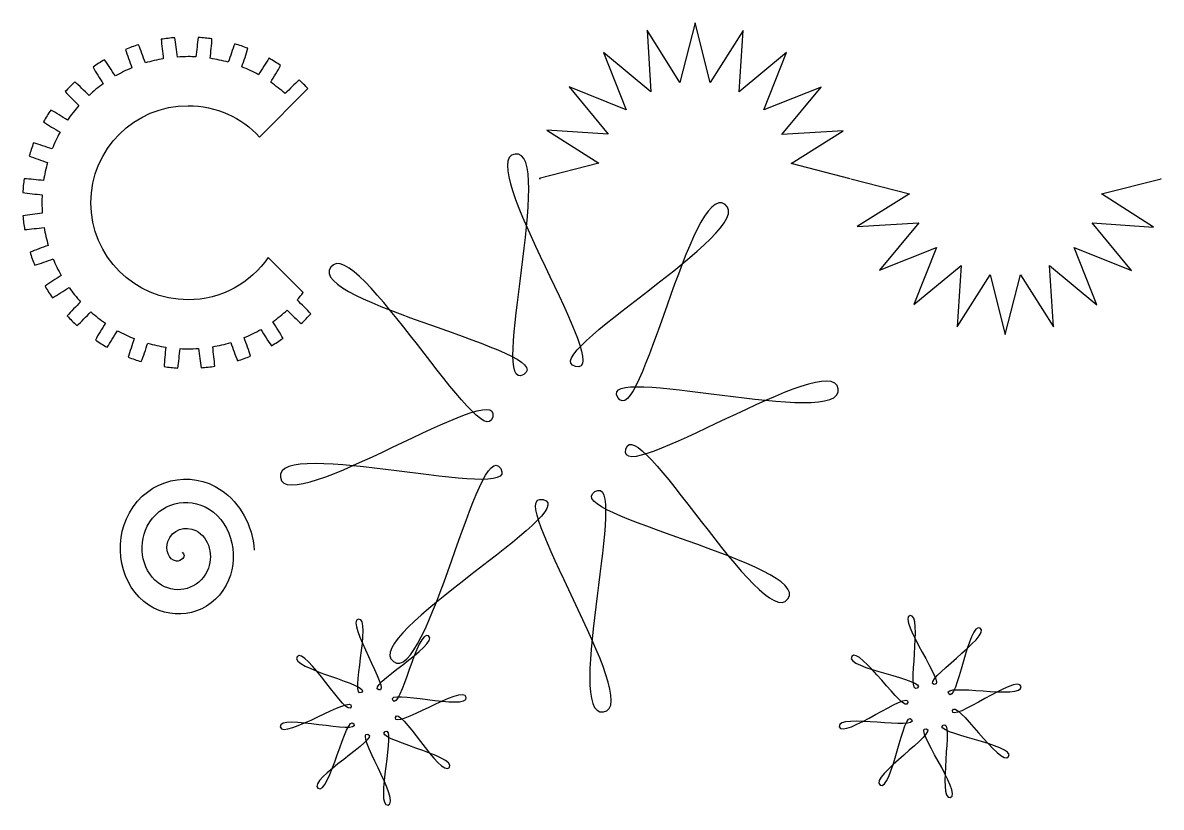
# Model space of a CAD drawing. Extents: x -2445 to 19593, y -8321 to 2625.
# Drawn here: x 373 to 6242, y -8321 to -4277 of the extents above; entities that cross this region are included whole.
import ezdxf

# ---------------------------------------------------------------- set-up
doc = ezdxf.new("R2010")
doc.units = 0
doc.layers.add('Layer_1', color=7, linetype='CONTINUOUS')

msp = doc.modelspace()

# ---------------------------------------------------------------- linework, layer by layer
at = {"layer": 'Layer_1', "color": 1}
for points in [[(4638.54344, -5080.5374), (4333.96048, -5002.30116), (4602.33072, -4832.86012), (4285.63, -4852.8446), (4488.59064, -4608.7106), (4193.50408, -4725.569), (4311.14184, -4430.62388), (4066.65344, -4633.0886), (4087.41736, -4316.17516), (3917.4096, -4584.33268), (3839.31488, -4276.56116), (3760.44096, -4584.1202), (3591.14184, -4315.53732), (3611.05512, -4632.45068), (3367.06288, -4429.34852), (3483.92128, -4724.64764), (3189.18912, -4606.93884), (3391.51184, -4851.63972), (3074.81088, -4830.80508), (3342.75592, -5000.9546), (3035.19688, -5079.04932), (3041.00784, -5080.5374)], [(1277.5748, -4352.38764), (1277.5748, -4352.38764)], [(1592.85824, -4865.60052), (1842.66144, -4615.79724)], [(4642.08648, -5080.5374), (4943.62208, -5158.06492), (4675.25184, -5327.435), (4991.95272, -5307.5218), (4788.99216, -5551.65548), (5084.07872, -5434.72636), (4966.44096, -5729.67124), (5210.92912, -5527.20684), (5190.16544, -5844.1202), (5360.1732, -5575.96268), (5438.26768, -5883.80524), (5517.1416, -5576.17516), (5686.44096, -5844.75788), (5666.52744, -5527.84452), (5910.51968, -5730.94684), (5793.66152, -5435.64772), (6088.39368, -5553.42708), (5886.07096, -5308.72636), (6202.77168, -5329.49004), (5934.82688, -5159.34052), (6242.38592, -5081.24604), (6239.62208, -5080.5374)], [(1818.49608, -5667.5218), (1637.78744, -5486.81284)], [(4576.9384, -6163.4598), (4576.9384, -6163.4598)], [(2658.99992, -7754.4114), (2658.99992, -7754.4114)], [(4582.29952, -7905.6114), (4582.29952, -7905.6114)]]:
    msp.add_lwpolyline(points, dxfattribs=at)
for points in [[(968.95272, -4389.73428), (946.42368, -4396.79588), (924.30424, -4404.78012), (902.62208, -4413.61604)], [(1004.66928, -4483.84452), (992.67288, -4452.15404), (981.47432, -4417.15868), (968.95272, -4389.73428)], [(1156.6772, -4353.45076), (1133.05592, -4355.30916), (1109.70288, -4358.14132), (1086.66144, -4361.88396)], [(1086.66144, -4361.88396), (1087.81936, -4392.02988), (1093.54808, -4428.31788), (1097.07872, -4462.01772)], [(1170.56696, -4453.15956), (1165.92168, -4419.60644), (1162.76792, -4383.0034), (1156.6772, -4353.45076)], [(1277.5748, -4352.38764), (1271.99968, -4382.0358), (1269.51656, -4418.68436), (1265.45672, -4452.30916)], [(1347.73232, -4359.61628), (1324.62528, -4356.27612), (1301.24192, -4353.83764), (1277.5748, -4352.38764)], [(1339.08664, -4459.89172), (1342.02048, -4426.14468), (1347.10056, -4389.771), (1347.73232, -4359.61628)], [(1465.93704, -4385.41156), (1453.90144, -4413.04524), (1443.28728, -4448.203), (1431.8504, -4480.08868)], [(1532.62208, -4408.08868), (1510.81776, -4399.64804), (1488.56504, -4392.06884), (1465.93704, -4385.41156)], [(902.62208, -4413.61604), (910.44664, -4442.73892), (924.07144, -4476.86284), (935.00784, -4508.93108)], [(1224.56696, -4451.24604), (1206.41592, -4451.24604), (1188.39656, -4451.89644), (1170.56696, -4453.15956)], [(1265.45672, -4452.30916), (1251.9208, -4451.5846), (1238.28336, -4451.24604), (1224.56696, -4451.24604)], [(1431.8504, -4480.08868), (1401.66096, -4471.46572), (1370.69704, -4464.71268), (1339.08664, -4459.89172)], [(1501.93704, -4503.97044), (1512.3124, -4471.7074), (1525.3068, -4437.34516), (1532.62208, -4408.08868)], [(1642.03936, -4459.67924), (1624.15064, -4483.96284), (1605.93152, -4515.88844), (1587.68504, -4544.43516)], [(1702.06296, -4496.74212), (1682.6172, -4483.59636), (1662.58192, -4471.21876), (1642.03936, -4459.67924)], [(794.125984, -4467.12004), (773.796768, -4479.01444), (754.023208, -4491.76332), (734.811024, -4505.24604)], [(734.811024, -4505.24604), (748.935584, -4531.88924), (769.753608, -4562.12716), (787.535432, -4590.92332)], [(849.8976, -4550.88388), (831.16216, -4522.67508), (812.43048, -4491.08052), (794.125984, -4467.12004)], [(935.00784, -4508.93108), (905.65176, -4521.16748), (877.23448, -4535.17716), (849.8976, -4550.88388)], [(1097.07872, -4462.01772), (1065.57192, -4467.3906), (1034.71224, -4474.68748), (1004.66928, -4483.84452)], [(1587.68504, -4544.43516), (1560.1028, -4529.22604), (1531.4924, -4515.68436), (1501.93704, -4503.97044)], [(1650.75592, -4583.41132), (1668.04352, -4554.27204), (1688.40352, -4523.65108), (1702.06296, -4496.74212)], [(1797.23624, -4571.36428), (1774.37552, -4591.08708), (1749.53048, -4618.18084), (1725.37792, -4641.94692)], [(1842.66144, -4615.79724), (1828.05264, -4600.44684), (1812.95136, -4585.58828), (1797.23624, -4571.36428)], [(640.984256, -4581.49804), (623.82644, -4597.5786), (607.302496, -4614.30508), (591.519688, -4631.7422)], [(591.519688, -4631.7422), (611.24256, -4654.6022), (638.336872, -4679.44844), (662.10236, -4703.60028)], [(714.04724, -4650.73436), (689.49912, -4627.42068), (664.170472, -4600.81468), (640.984256, -4581.49804)], [(787.535432, -4590.92332), (761.757864, -4609.31748), (737.266232, -4629.31396), (714.04724, -4650.73436)], [(1725.37792, -4641.94692), (1701.77976, -4620.91908), (1676.87528, -4601.37164), (1650.75592, -4583.41132)], [(516.89764, -4726.91532), (503.7518, -4746.36124), (491.374736, -4766.39676), (479.834648, -4786.93884)], [(603.566928, -4778.22244), (574.427, -4760.93476), (543.80652, -4740.57468), (516.89764, -4726.91532)], [(662.10236, -4703.60028), (641.074896, -4727.1986), (621.526768, -4752.10308), (603.566928, -4778.22244)], [(724.110232, -5204.4114), (724.110232, -4928.03388), (948.18944, -4703.95468), (1224.56696, -4703.95468)], [(1224.56696, -4703.95468), (1370.25368, -4703.95468), (1501.39624, -4766.23348), (1592.85824, -4865.60052)], [(479.834648, -4786.93884), (504.118784, -4804.8282), (536.043832, -4823.04684), (564.590552, -4841.29332)], [(564.590552, -4841.29332), (549.381432, -4868.87556), (535.83992, -4897.48596), (524.125984, -4927.04132)], [(428.244096, -4896.3562), (419.803992, -4918.16052), (412.225056, -4940.41316), (405.566928, -4963.04132)], [(524.125984, -4927.04132), (491.862912, -4916.66588), (457.50124, -4903.67164), (428.244096, -4896.3562)], [(2955.25328, -6089.7742), (2771.08656, -6202.71852), (3124.02464, -4920.57628), (2910.52184, -4953.59588)], [(405.566928, -4963.04132), (433.20116, -4975.07676), (468.358752, -4985.6906), (500.244096, -4997.12804)], [(2910.52184, -4953.59588), (2696.7624, -4986.65508), (3432.87336, -6098.853), (3222.53152, -6048.43076)], [(500.244096, -4997.12804), (491.621672, -5027.317), (484.868224, -5058.28132), (480.04724, -5089.89172)], [(379.771656, -5081.24604), (376.43244, -5104.35292), (373.992608, -5127.73628), (372.543304, -5151.40356)], [(480.04724, -5089.89172), (446.3002, -5086.95772), (409.927136, -5081.87788), (379.771656, -5081.24604)], [(3994.30104, -5213.40156), (3819.77368, -5085.62732), (3553.84016, -6392.579), (3440.76, -6208.191)], [(372.543304, -5151.40356), (402.19084, -5156.97876), (438.840384, -5159.4614), (472.464568, -5163.5218)], [(472.464568, -5163.5218), (471.740528, -5177.05732), (471.401576, -5190.69492), (471.401576, -5204.4114)], [(471.401576, -5204.4114), (471.401576, -5222.56244), (472.05232, -5240.58172), (473.31496, -5258.4114)], [(1224.56696, -5704.86812), (948.18944, -5704.86812), (724.110232, -5480.78892), (724.110232, -5204.4114)], [(3222.53152, -6048.43076), (3012.44232, -5998.06908), (4168.6188, -5341.02252), (3994.30104, -5213.40156)], [(473.31496, -5258.4114), (439.762488, -5263.0566), (403.159048, -5266.21052), (373.606296, -5272.30116)], [(373.606296, -5272.30116), (375.464808, -5295.92236), (378.296936, -5319.27556), (382.039368, -5342.31692)], [(382.039368, -5342.31692), (412.185848, -5341.159), (448.473376, -5335.43036), (482.173232, -5331.89972)], [(482.173232, -5331.89972), (487.546104, -5363.40604), (494.842984, -5394.26604), (504, -5424.30916)], [(2795.49312, -6308.00268), (2745.13144, -6518.09188), (2088.08472, -5361.91524), (1960.46384, -5536.233)], [(504, -5424.30916), (472.309616, -5436.30516), (437.31412, -5447.5038), (409.889768, -5460.02572)], [(409.889768, -5460.02572), (416.951392, -5482.55452), (424.935496, -5504.6734), (433.771656, -5526.35644)], [(433.771656, -5526.35644), (462.893896, -5518.53164), (497.018312, -5504.907), (529.086616, -5493.97044)], [(529.086616, -5493.97044), (541.323096, -5523.32652), (555.332624, -5551.74396), (571.039368, -5579.08084)], [(1637.78744, -5486.81284), (1547.62728, -5618.46812), (1396.17072, -5704.86812), (1224.56696, -5704.86812)], [(1960.46384, -5536.233), (1832.68944, -5710.76028), (3139.64128, -5976.69388), (2955.25328, -6089.7742)], [(571.039368, -5579.08084), (542.830472, -5597.81604), (511.236128, -5616.5478), (487.275592, -5634.85236)], [(487.275592, -5634.85236), (499.169896, -5655.18156), (511.9188, -5674.95508), (525.401576, -5694.1674)], [(525.401576, -5694.1674), (552.04468, -5680.04276), (582.28316, -5659.22444), (611.078744, -5641.443)], [(611.078744, -5641.443), (629.472984, -5667.21996), (649.469528, -5691.7122), (670.889768, -5714.93108)], [(1787.03152, -5705.22252), (1797.92344, -5692.99884), (1808.41312, -5680.43348), (1818.49608, -5667.5218)], [(670.889768, -5714.93108), (647.576504, -5739.47916), (620.970112, -5764.80748), (601.653544, -5787.9942)], [(1857.61416, -5777.0806), (1837.89128, -5754.22068), (1810.79696, -5729.37444), (1787.03152, -5705.22252)], [(601.653544, -5787.9942), (617.734264, -5805.15196), (634.461192, -5821.6766), (651.89764, -5837.45852)], [(651.89764, -5837.45852), (674.758304, -5817.73572), (699.603384, -5790.64196), (723.755904, -5766.87588)], [(723.755904, -5766.87588), (747.35408, -5787.90372), (772.258576, -5807.45124), (798.377952, -5825.41156)], [(1661.5984, -5817.89948), (1687.376, -5799.50532), (1711.8676, -5779.50884), (1735.08664, -5758.08844)], [(1735.08664, -5758.08844), (1759.63472, -5781.4022), (1784.96336, -5808.0082), (1808.1496, -5827.32476)], [(1808.1496, -5827.32476), (1825.30744, -5811.2442), (1841.83136, -5794.51772), (1857.61416, -5777.0806)], [(798.377952, -5825.41156), (781.090312, -5854.55076), (760.730368, -5885.17172), (747.070864, -5912.08068)], [(807.09448, -5949.14356), (824.9832, -5924.85996), (843.20232, -5892.93436), (861.4488, -5864.38764)], [(861.4488, -5864.38764), (889.03104, -5879.59676), (917.64144, -5893.13844), (947.19688, -5904.85236)], [(1514.126, -5899.89172), (1543.48208, -5887.65532), (1571.89936, -5873.64564), (1599.23624, -5857.939)], [(1599.23624, -5857.939), (1617.97168, -5886.1478), (1636.70336, -5917.74228), (1655.00784, -5941.70276)], [(1714.3228, -5903.57676), (1700.19824, -5876.93356), (1679.38024, -5846.69564), (1661.5984, -5817.89948)], [(747.070864, -5912.08068), (766.516696, -5925.22644), (786.551928, -5937.60412), (807.09448, -5949.14356)], [(947.19688, -5904.85236), (936.82144, -5937.1154), (923.82704, -5971.47764), (916.51184, -6000.73412)], [(1352.05512, -5946.80508), (1383.56192, -5941.4322), (1414.4216, -5934.1354), (1444.46456, -5924.97836)], [(1444.46456, -5924.97836), (1456.46104, -5956.66876), (1467.6596, -5991.6642), (1480.18112, -6019.0886)], [(1546.51184, -5995.20684), (1538.6872, -5966.08388), (1525.06248, -5931.95996), (1514.126, -5899.89172)], [(1655.00784, -5941.70276), (1675.33712, -5929.80836), (1695.11064, -5917.05948), (1714.3228, -5903.57676)], [(983.19688, -6023.41132), (995.2324, -5995.77716), (1005.84656, -5960.6198), (1017.28344, -5928.73412)], [(1017.28344, -5928.73412), (1047.47288, -5937.35716), (1078.4368, -5944.11012), (1110.04728, -5948.93108)], [(1110.04728, -5948.93108), (1107.11336, -5982.67812), (1102.03328, -6019.0514), (1101.4016, -6049.2066)], [(1171.55904, -6056.43516), (1177.13416, -6026.78748), (1179.61728, -5990.13844), (1183.6772, -5956.51364)], [(1183.6772, -5956.51364), (1197.21304, -5957.2382), (1210.85048, -5957.57676), (1224.56696, -5957.57676)], [(1224.56696, -5957.57676), (1242.71792, -5957.57676), (1260.73728, -5956.92636), (1278.56696, -5955.66324)], [(1278.56696, -5955.66324), (1283.21216, -5989.21644), (1286.36592, -6025.8194), (1292.45672, -6055.37204)], [(1362.47248, -6046.93884), (1361.31448, -6016.79252), (1355.58576, -5980.505), (1352.05512, -5946.80508)], [(4576.9384, -6163.4598), (4543.87896, -5949.70012), (3431.68104, -6685.81108), (3482.1032, -6475.46924)], [(916.51184, -6000.73412), (938.31608, -6009.17484), (960.5688, -6016.75332), (983.19688, -6023.41132)], [(1480.18112, -6019.0886), (1502.71024, -6012.02692), (1524.82968, -6004.04276), (1546.51184, -5995.20684)], [(3440.76, -6208.191), (3327.81552, -6024.02452), (4609.95792, -6376.9626), (4576.9384, -6163.4598)], [(1101.4016, -6049.2066), (1124.50856, -6052.54628), (1147.89192, -6054.98588), (1171.55904, -6056.43516)], [(1292.45672, -6055.37204), (1316.07792, -6053.51364), (1339.43096, -6050.68148), (1362.47248, -6046.93884)], [(1700.658, -6620.01212), (1733.71736, -6833.77188), (2845.91528, -6097.66084), (2795.49312, -6308.00268)], [(3482.1032, -6475.46924), (3532.46488, -6265.38004), (4189.51152, -7421.557), (4317.13248, -7247.2386)], [(2283.29528, -7570.0706), (2457.82264, -7697.845), (2723.75616, -6390.89292), (2836.83632, -6575.281)], [(2836.83632, -6575.281), (2949.7808, -6759.44748), (1667.6384, -6406.50932), (1700.658, -6620.01212)], [(3322.34304, -6693.69772), (3506.50976, -6580.7534), (3153.57168, -7862.8954), (3367.07448, -7829.8762)], [(3367.07448, -7829.8762), (3580.83392, -7796.817), (2844.72296, -6684.61892), (3055.0648, -6735.04116)], [(3055.0648, -6735.04116), (3265.154, -6785.40284), (2108.97752, -7442.4498), (2283.29528, -7570.0706)], [(4317.13248, -7247.2386), (4444.90696, -7072.71164), (3137.95504, -6806.77812), (3322.34304, -6693.69772)], [(4947.38736, -7333.2386), (4877.69976, -7348.357), (5141.99416, -7699.7554), (5071.77568, -7687.3346)], [(4984.64072, -7706.2402), (4926.27584, -7747.0602), (5016.99104, -7318.1386), (4947.38736, -7333.2386)], [(2103.52784, -7351.1234), (2032.27464, -7362.1434), (2277.6448, -7732.8754), (2207.53096, -7716.0682)], [(2118.43824, -7729.849), (2057.04936, -7767.4978), (2174.69544, -7340.117), (2103.52784, -7351.1234)], [(2464.78744, -7437.725), (2406.61168, -7395.1338), (2317.96736, -7830.7842), (2280.27376, -7769.3218)], [(5309.18592, -7397.2402), (5249.21904, -7358.6538), (5187.62696, -7794.0146), (5146.758, -7735.5794)], [(2207.53096, -7716.0682), (2137.50128, -7699.281), (2522.89336, -7480.2658), (2464.78744, -7437.725)], [(5071.77568, -7687.3346), (5001.6416, -7674.9282), (5369.0808, -7435.7802), (5309.18592, -7397.2402)], [(2065.18488, -7802.5922), (2048.39768, -7872.6218), (1829.38208, -7487.2298), (1786.84184, -7545.3354)], [(4936.39552, -7781.2226), (4923.98928, -7851.357), (4684.84088, -7483.9178), (4646.30104, -7543.8122)], [(1786.84184, -7545.3354), (1744.25032, -7603.5114), (2179.90088, -7692.1562), (2118.43824, -7729.849)], [(4646.30104, -7543.8122), (4607.71496, -7603.7794), (5043.07568, -7665.3714), (4984.64072, -7706.2402)], [(5519.76016, -7698.3266), (5504.64152, -7628.6386), (5153.24272, -7892.933), (5165.66392, -7822.7146)], [(2658.99992, -7754.4114), (2647.98016, -7683.1578), (2277.24752, -7928.5282), (2294.05496, -7858.4146)], [(5146.758, -7735.5794), (5105.93816, -7677.2154), (5534.8604, -7767.9306), (5519.76016, -7698.3266)], [(1700.23992, -7906.5954), (1711.25968, -7977.849), (2081.99224, -7732.4786), (2065.18488, -7802.5922)], [(2280.27376, -7769.3218), (2242.62568, -7707.933), (2670.00648, -7825.5794), (2658.99992, -7754.4114)], [(4582.29952, -7905.6114), (4597.41792, -7975.2986), (4948.81672, -7711.0042), (4936.39552, -7781.2226)], [(2294.05496, -7858.4146), (2310.84216, -7788.385), (2529.85752, -8173.777), (2572.39784, -8115.6706)], [(5165.66392, -7822.7146), (5178.07016, -7752.5802), (5417.21856, -8120.0194), (5455.7584, -8060.125)], [(2078.966, -7891.685), (2116.61408, -7953.0738), (1689.23336, -7835.4282), (1700.23992, -7906.5954)], [(1894.45224, -8223.281), (1952.628, -8265.873), (2041.27256, -7830.2226), (2078.966, -7891.685)], [(4955.30144, -7868.3578), (4996.12128, -7926.7226), (4567.19904, -7836.0074), (4582.29952, -7905.6114)], [(4792.87352, -8206.697), (4852.84056, -8245.2834), (4914.43264, -7809.9226), (4955.30144, -7868.3578)], [(5117.41872, -7897.697), (5175.7836, -7856.877), (5085.0684, -8285.7994), (5154.67208, -8270.6994)], [(2240.80152, -7931.157), (2302.1904, -7893.509), (2184.54432, -8320.8898), (2255.71192, -8309.8834)], [(5030.28376, -7916.6026), (5100.41784, -7929.009), (4732.97864, -8168.1578), (4792.87352, -8206.697)], [(5154.67208, -8270.6994), (5224.35968, -8255.581), (4960.06528, -7904.1818), (5030.28376, -7916.6026)], [(5455.7584, -8060.125), (5494.34448, -8000.1578), (5058.98376, -7938.5658), (5117.41872, -7897.697)], [(2151.7088, -7944.9386), (2221.73848, -7961.7258), (1836.34632, -8180.741), (1894.45224, -8223.281)], [(2255.71192, -8309.8834), (2326.9652, -8298.8634), (2081.5948, -7928.1314), (2151.7088, -7944.9386)], [(2572.39784, -8115.6706), (2614.98944, -8057.4954), (2179.33888, -7968.8506), (2240.80152, -7931.157)]]:
    msp.add_open_spline(points, degree=3, dxfattribs=at)
at = {"layer": 'Layer_1', "color": 7}
for points in [[(922.2108, -6803.11116), (1020.26016, -6627.84908), (1237.03856, -6578.8038), (1395.16496, -6685.4642)], [(1395.16496, -6685.4642), (1493.6164, -6751.87196), (1557.2328, -6869.09716), (1565.61864, -6994.88396)], [(1014.35984, -6871.9802), (1077.43696, -6750.04316), (1224.80776, -6714.80516), (1333.54256, -6783.84084)], [(1023.31064, -7279.109), (874.70848, -7181.1874), (832.8852, -6962.7794), (922.2108, -6803.11116)], [(1333.54256, -6783.84084), (1457.76456, -6862.70916), (1493.27352, -7043.2582), (1421.14232, -7175.9954)], [(1088.02904, -7175.7898), (989.30144, -7117.2562), (960.36088, -6976.36788), (1014.35984, -6871.9802)], [(1120.31512, -6951.16724), (1141.20056, -6888.2238), (1211.8212, -6868.0434), (1264.32952, -6894.33564)], [(1264.32952, -6894.33564), (1336.10208, -6930.27372), (1358.15416, -7029.20676), (1323.62672, -7103.11524)], [(1165.34144, -7052.36452), (1122.38984, -7046.51924), (1107.368, -6990.18676), (1120.31512, -6951.16724)], [(1194.1604, -7006.35684), (1221.52888, -7026.81092), (1186.59464, -7055.257), (1165.34144, -7052.36452)], [(1323.62672, -7103.11524), (1280.0184, -7196.4626), (1169.9536, -7224.361), (1088.02904, -7175.7898)], [(1421.14232, -7175.9954), (1340.09896, -7325.1322), (1157.29592, -7367.3986), (1023.31064, -7279.109)]]:
    msp.add_open_spline(points, degree=3, dxfattribs=at)

doc.saveas('drawing.dxf')
